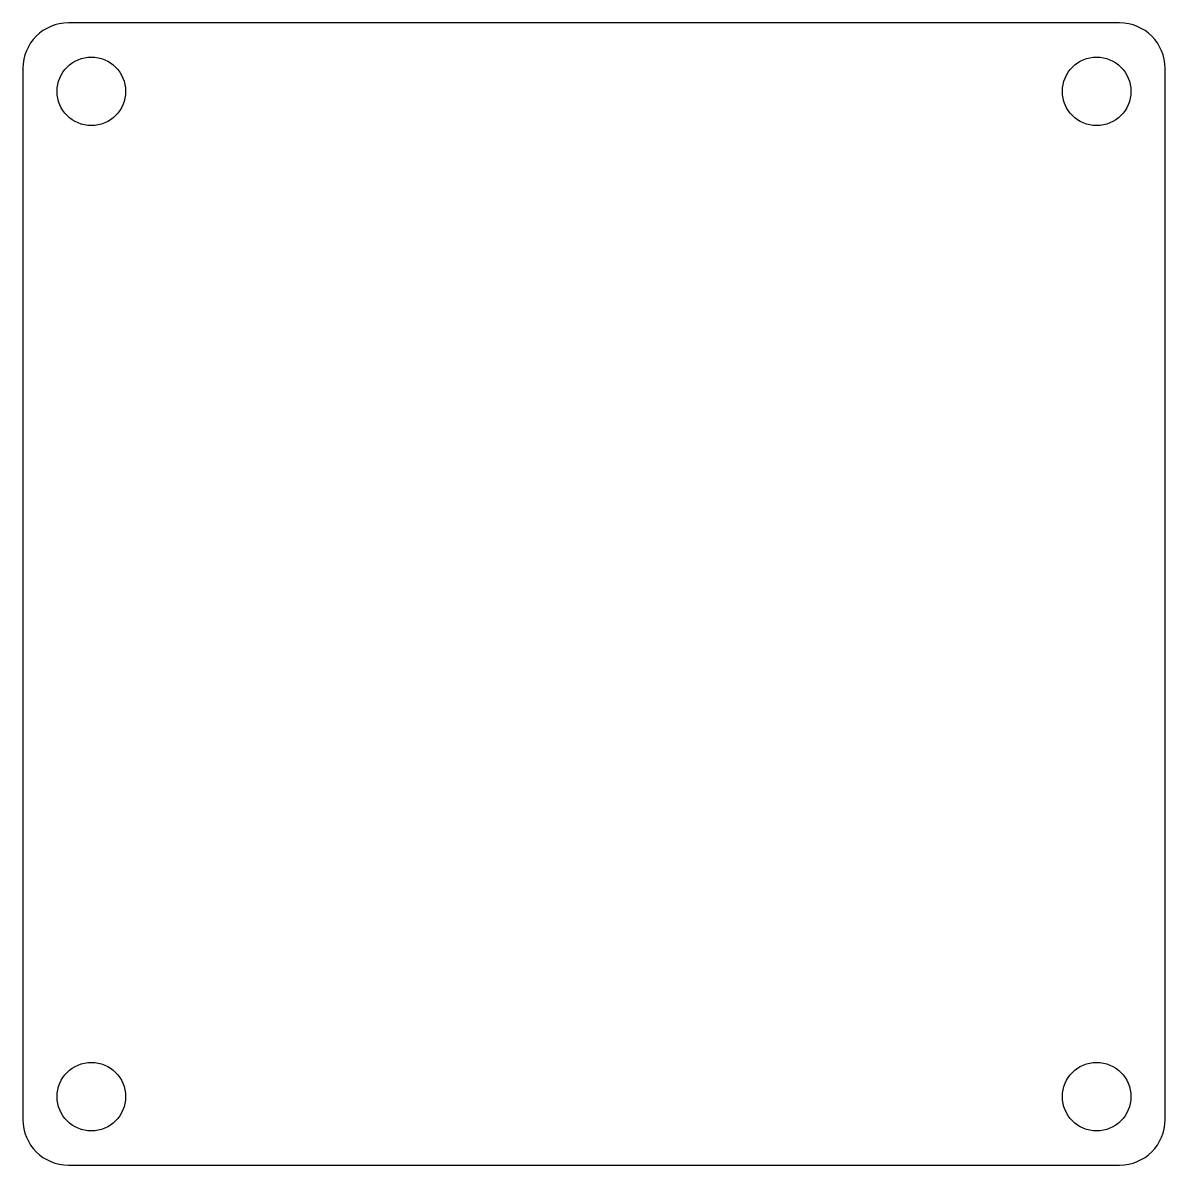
# Model space of a CAD drawing. Header units: millimetres. Extents: x -25 to 25, y -25 to 25.
import ezdxf

# ---------------------------------------------------------------- set-up
doc = ezdxf.new("R2010")
doc.units = ezdxf.units.MM

msp = doc.modelspace()

# ---------------------------------------------------------------- linework, layer by layer
at = {"color": 7, "linetype": 'Continuous', "lineweight": 25}
for p, q in [((23, 25), (-23, 25)), ((-25, 23), (-25, -23)), ((25, -23), (25, 23)), ((-23, -25), (23, -25))]:
    msp.add_line(p, q, dxfattribs=at)
for centre in [(22, 22), (-22, 22), (-22, -22), (22, -22)]:
    msp.add_circle(centre, 1.5, dxfattribs=at)
for centre, start, end in [((-23, 23), 90, 180), ((23, 23), 0, 90), ((-23, -23), 180, 270), ((23, -23), 270, 0)]:
    msp.add_arc(centre, 2, start, end, dxfattribs=at)

doc.saveas('drawing.dxf')
